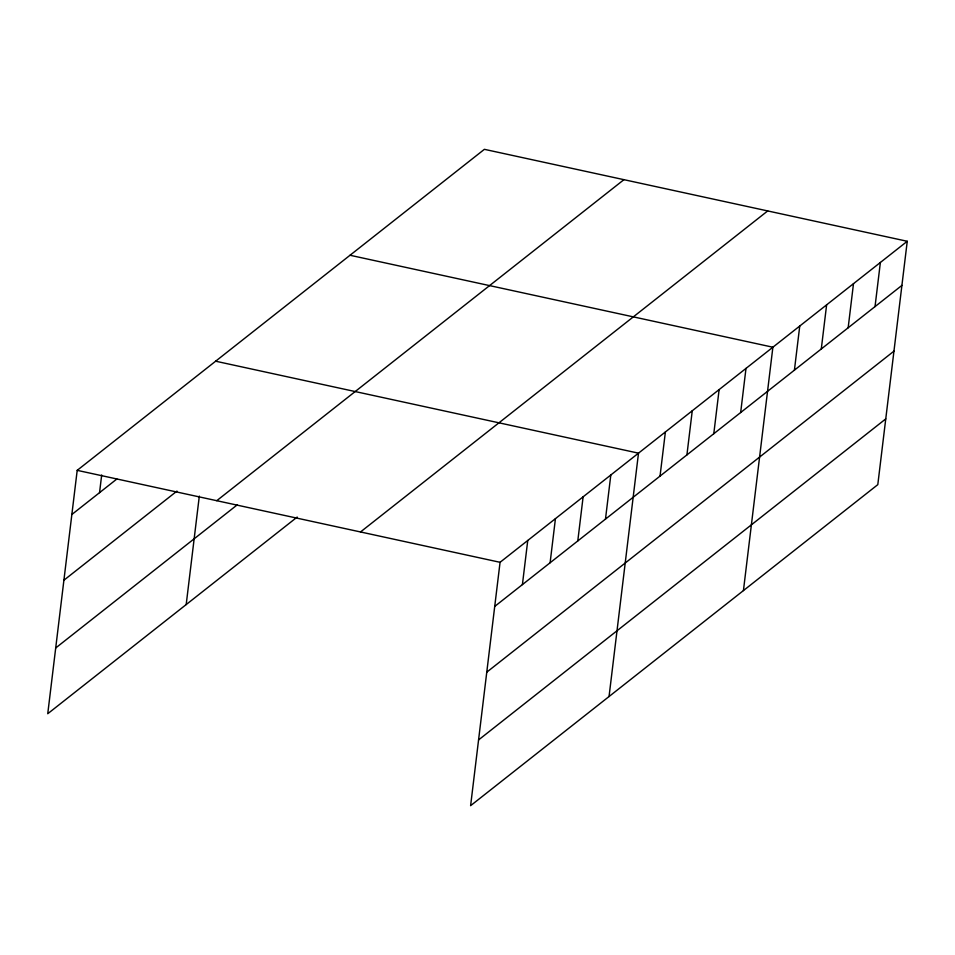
<?xml version="1.0" encoding="UTF-8"?>
<svg xmlns="http://www.w3.org/2000/svg" width="955" height="955" viewBox="0 0 955 955"><rect width="100%" height="100%" fill="white"/><g stroke="black" fill="none" stroke-linecap="round" stroke-linejoin="round"><path stroke-width="1.43" d="M907.25 241.281L500.062 562.304L470.612 805.674L877.8 484.651L907.25 241.281L484.388 149.326L77.2 470.349L47.75 713.719L297.196 517.061M99.547 492.649L101.684 474.993M186.189 604.575L199.32 496.111M522.409 584.603L527.757 540.47M550.104 562.77L555.44 518.649M577.787 540.936L583.123 496.815M605.482 519.114L610.818 474.981M609.051 696.529L638.501 453.159L215.639 361.205M660.036 476.091L665.384 431.97M686.92 454.902L692.256 410.781M713.791 433.725L719.127 389.592M740.662 412.536L745.998 368.403M743.432 590.584L772.882 347.214L350.019 255.26M794.417 370.158L799.753 326.025M821.288 348.969L826.624 304.848M848.159 327.78L853.495 283.659M875.031 306.591L880.379 262.47M71.864 514.482L116.856 479.004M63.901 580.222L176.962 491.085M216.749 500.695L623.937 179.671M55.712 647.967L237.377 504.741M360.513 531.959L767.701 210.936M494.726 606.425L901.914 285.402M486.764 672.177L893.952 351.154M478.574 739.922L885.751 418.899M77.2 470.349L500.062 562.304"/></g></svg>
